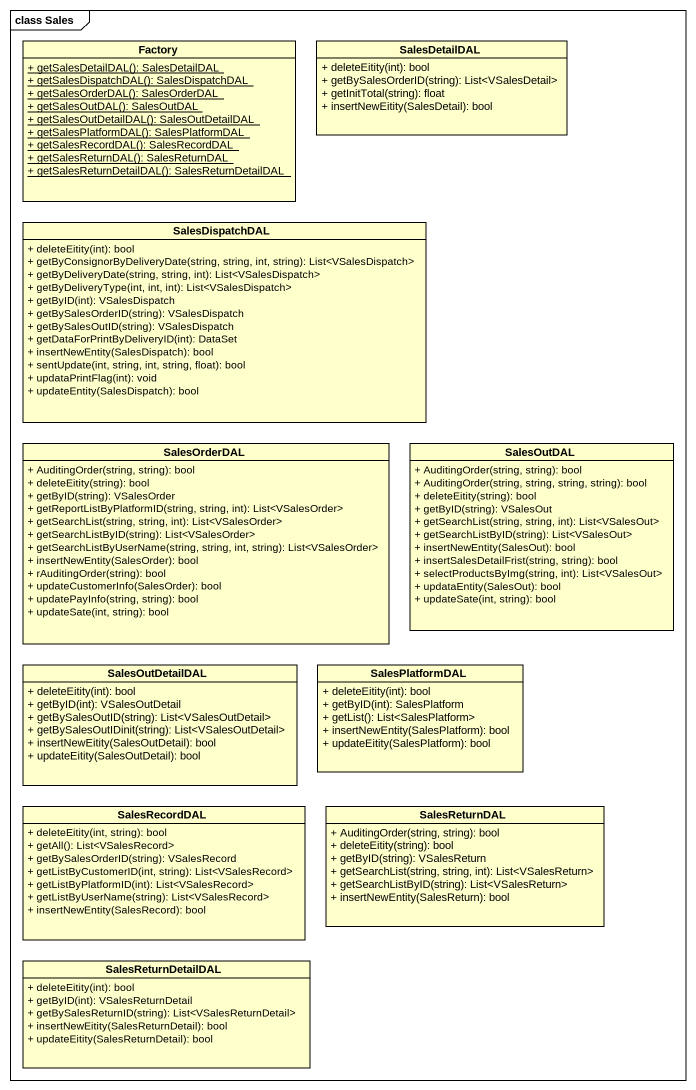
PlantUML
@startuml
mainframe class Sales
hide circle
hide empty members
skinparam classAttributeIconSize 0
class Factory {
  {static} + getSalesDetailDAL(): SalesDetailDAL
  {static} + getSalesDispatchDAL(): SalesDispatchDAL
  {static} + getSalesOrderDAL(): SalesOrderDAL
  {static} + getSalesOutDAL(): SalesOutDAL
  {static} + getSalesOutDetailDAL(): SalesOutDetailDAL
  {static} + getSalesPlatformDAL(): SalesPlatformDAL
  {static} + getSalesRecordDAL(): SalesRecordDAL
  {static} + getSalesReturnDAL(): SalesReturnDAL
  {static} + getSalesReturnDetailDAL(): SalesReturnDetailDAL
}
class SalesDetailDAL {
  + deleteEitity(int): bool
  + getBySalesOrderID(string): List<VSalesDetail>
  + getInitTotal(string): float
  + insertNewEitity(SalesDetail): bool
}
class SalesDispatchDAL {
  + deleteEitity(int): bool
  + getByConsignorByDeliveryDate(string, string, int, string): List<VSalesDispatch>
  + getByDeliveryDate(string, string, int): List<VSalesDispatch>
  + getByDeliveryType(int, int, int): List<VSalesDispatch>
  + getByID(int): VSalesDispatch
  + getBySalesOrderID(string): VSalesDispatch
  + getBySalesOutID(string): VSalesDispatch
  + getDataForPrintByDeliveryID(int): DataSet
  + insertNewEntity(SalesDispatch): bool
  + sentUpdate(int, string, int, string, float): bool
  + updataPrintFlag(int): void
  + updateEntity(SalesDispatch): bool
}
class SalesOrderDAL {
  + AuditingOrder(string, string): bool
  + deleteEitity(string): bool
  + getByID(string): VSalesOrder
  + getReportListByPlatformID(string, string, int): List<VSalesOrder>
  + getSearchList(string, string, int): List<VSalesOrder>
  + getSearchListByID(string): List<VSalesOrder>
  + getSearchListByUserName(string, string, int, string): List<VSalesOrder>
  + insertNewEntity(SalesOrder): bool
  + rAuditingOrder(string): bool
  + updateCustomerInfo(SalesOrder): bool
  + updatePayInfo(string, string): bool
  + updateSate(int, string): bool
}
class SalesOutDAL {
  + AuditingOrder(string, string): bool
  + AuditingOrder(string, string, string, string): bool
  + deleteEitity(string): bool
  + getByID(string): VSalesOut
  + getSearchList(string, string, int): List<VSalesOut>
  + getSearchListByID(string): List<VSalesOut>
  + insertNewEntity(SalesOut): bool
  + insertSalesDetailFrist(string, string): bool
  + selectProductsByImg(string, int): List<VSalesOut>
  + updataEntity(SalesOut): bool
  + updateSate(int, string): bool
}
class SalesOutDetailDAL {
  + deleteEitity(int): bool
  + getByID(int): VSalesOutDetail
  + getBySalesOutID(string): List<VSalesOutDetail>
  + getBySalesOutIDinit(string): List<VSalesOutDetail>
  + insertNewEitity(SalesOutDetail): bool
  + updateEitity(SalesOutDetail): bool
}
class SalesPlatformDAL {
  + deleteEitity(int): bool
  + getByID(int): SalesPlatform
  + getList(): List<SalesPlatform>
  + insertNewEntity(SalesPlatform): bool
  + updateEitity(SalesPlatform): bool
}
class SalesRecordDAL {
  + deleteEitity(int, string): bool
  + getAll(): List<VSalesRecord>
  + getBySalesOrderID(string): VSalesRecord
  + getListByCustomerID(int, string): List<VSalesRecord>
  + getListByPlatformID(int): List<VSalesRecord>
  + getListByUserName(string): List<VSalesRecord>
  + insertNewEntity(SalesRecord): bool
}
class SalesReturnDAL {
  + AuditingOrder(string, string): bool
  + deleteEitity(string): bool
  + getByID(string): VSalesReturn
  + getSearchList(string, string, int): List<VSalesReturn>
  + getSearchListByID(string): List<VSalesReturn>
  + insertNewEntity(SalesReturn): bool
}
class SalesReturnDetailDAL {
  + deleteEitity(int): bool
  + getByID(int): VSalesReturnDetail
  + getBySalesReturnID(string): List<VSalesReturnDetail>
  + insertNewEitity(SalesReturnDetail): bool
  + updateEitity(SalesReturnDetail): bool
}
@enduml
